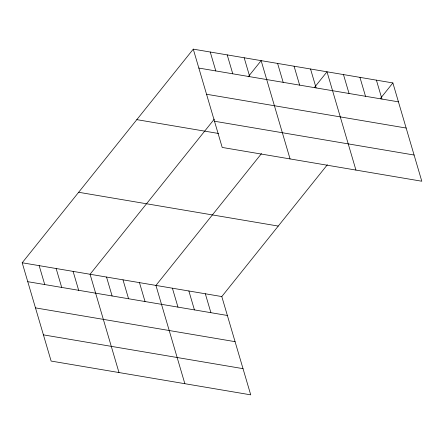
<?xml version="1.0" encoding="UTF-8"?>
<svg xmlns="http://www.w3.org/2000/svg" width="444" height="444" viewBox="0 0 444 444"><rect width="100%" height="100%" fill="white"/><g stroke="black" fill="none" stroke-linecap="round" stroke-linejoin="round"><path stroke-width="0.67" d="M327.372 164.735L221.8 296.564L250.727 394.849L51.127 361.061L22.2 262.77L193.273 49.151L392.873 82.939L421.8 181.23L222.2 147.436L193.273 49.151M214.302 119.125L90.065 274.259L118.992 372.549M248.174 76.829L261.139 60.639L290.065 158.924M261.505 153.585L155.933 285.414L184.859 383.699M314.457 87.457L327.006 71.789L355.933 170.074M380.325 98.607L392.873 82.939M198.84 68.065L398.44 101.854M206.549 94.256L406.149 128.044M214.491 121.245L414.091 155.034M136.819 119.647L218.515 133.478M78.655 192.274L278.255 226.068M22.2 262.77L221.8 296.564M27.767 281.685L227.367 315.473M35.476 307.881L235.076 341.669M43.418 334.865L243.018 368.659M376.407 80.153L381.973 99.068M359.94 77.367L365.506 96.276M343.473 74.575L349.04 93.49M310.539 69.003L316.106 87.912M294.072 66.212L299.639 85.126M277.605 63.425L283.172 82.34M244.172 57.764L249.739 76.679M227.206 54.895L232.773 73.809M210.24 52.02L215.806 70.935M205.333 293.773L210.9 312.687M188.867 290.986L194.433 309.901M172.4 288.2L177.966 307.115M139.466 282.623L145.033 301.537M122.999 279.837L128.566 298.751M106.532 277.05L112.099 295.959M73.099 271.389L78.666 290.304M56.133 268.515L61.699 287.429M39.166 265.645L44.733 284.56"/></g></svg>
